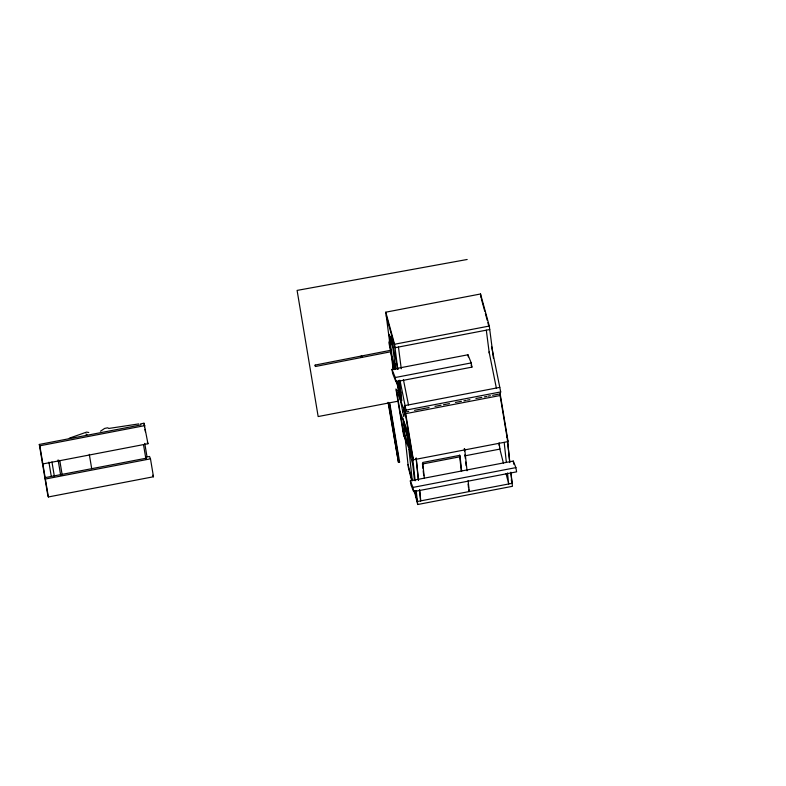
<?xml version="1.0" encoding="UTF-8"?>
<svg xmlns="http://www.w3.org/2000/svg" width="786" height="786" viewBox="0 0 786 786"><rect width="100%" height="100%" fill="white"/><g stroke="black" fill="none" stroke-linecap="round" stroke-linejoin="round"><path stroke-width="1.18" d="M315.166 365.126L315.255 365.726M390.976 351.725L315.451 366.492L315.373 365.824M389.787 347.157L392.008 340.623M402.835 412.119L405.055 405.576L499.788 387.37M399.976 380.316L405.969 410.135L403.749 416.678L396.557 380.837M499.591 395.201L500.702 391.929L491.574 346.479M360.735 356.422L361.491 355.95L362.13 356.51M100.451 431.239L104.676 428.399L107.692 427.81L108.802 428.449L138.768 423.909M69.306 438.185L86.558 432.113L88.789 432.487M361.707 357.266L360.99 357.217M390.701 350.291L315.176 365.058L315.451 366.492M393.059 368.536L385.798 312.189L480.531 293.984L489.295 326.043L493.48 358.445M480.875 297.481L480.531 293.984M385.798 312.189L394.562 344.248L489.295 326.043M489.747 329.511L395.014 347.717L386.24 315.658M391.978 369.381L467.955 354.781L471.217 362.916L471.924 367.131L395.947 381.731L392.686 373.596L391.978 369.381L395.25 377.516L395.947 381.731M42.326 462.59L42.866 463.937L147.964 443.736L143.985 423.232L140.586 423.88L140.999 424.902L39.3 444.444L47.848 495.622L48.378 496.958L153.476 476.758L150.48 458.828L149.536 456.47L146.137 457.118L146.55 458.14L44.851 477.682L45.392 479.028L150.48 458.828M39.3 444.444L39.84 445.79L144.929 425.59M395.25 377.516L471.217 362.916M398.915 390.003L396.517 390.465L404.171 436.544M398.482 401.106L318.163 416.551L297.098 290.407L467.179 259.478M405.969 410.135L500.702 391.929M406.234 411.923L408.691 411.451M414.546 410.321L429.077 407.531M435.002 406.372L441.064 405.222M443.432 404.751L449.464 403.611M455.467 402.432L461.451 401.312M463.848 400.85L466.245 400.388M467.493 400.113L469.9 399.652M475.923 398.492L481.838 397.392M484.235 396.93L486.632 396.468M487.959 396.173L490.366 395.712M492.635 395.319L498.678 394.15M395.918 388.942L405.694 413.662L500.427 395.456L508.09 441.575L413.357 459.781L403.572 435.022L396.115 390.121M405.566 430.62L403.267 431.062L409.752 447.46L406.598 428.468L400.113 412.07M507.373 440.032L508.09 441.575M398.453 462.276L399.602 462.05L389.876 403.817L388.726 404.033L398.453 462.276L388.038 402.314M422.858 463.927L460.154 456.745M464.968 455.821L499.867 449.101L499.208 442.99M410.331 480.845L513.258 461.058L515.901 467.621L516.608 471.846L413.672 491.633L411.039 485.07L410.331 480.845L412.974 487.408L413.672 491.633M412.974 487.408L515.901 467.621M414.202 490.631L417.71 504.514L512.443 486.308L510.939 472.327M85.91 433.99L87.03 434.619M471.109 365.097L471.924 367.131M398.905 460.331L399.602 462.05M147.326 442.164L147.964 443.736M152.848 475.186L153.476 476.758M500.427 395.456L499.827 393.933L507.491 440.052M481.297 298.601L484.736 311.197M485.365 313.476L487.241 320.354M487.87 322.633L488.804 326.072M395.427 369.047L392.116 356.932L389.217 334.394L392.823 347.599L395.574 368.958M392.607 365.068L393.874 369.675M396.999 381.112L401.381 397.156M396.508 381.141L401.833 400.624L399.209 380.267M506.606 435.297L507.196 437.615M511.244 479.843L512.128 483.311L417.386 501.517L414.753 491.103M499.621 448.108L503.423 463.151M506.046 473.555L508.68 483.97L507.501 472.985M468.869 489.845L469.291 491.535L468.102 480.551M403.415 421.768L412.788 458.818M408.032 464.497L412.129 480.698M411.569 480.217L408.356 467.493L403.09 418.771L412.463 455.821L415.146 480.767M489.098 351.941L496.349 388.038M403.415 379.658L408.494 404.918M397.804 369.489L391.084 336.064L388.874 342.598L394.14 368.811M396.095 369.194L394.896 363.27L393.992 365.962L394.7 369.518M398.473 381.043L400.85 392.882L399.936 395.574L397.077 381.357M513.258 461.058L513.789 464.231M467.955 354.781L468.299 356.883M389.384 403.287L398.512 457.953M143.985 423.232L144.595 426.857M144.997 429.274L145.4 431.701M144.762 443.373L146.962 456.548M143.514 444.66L145.911 459.034M89.309 454.347L91.707 468.721M59.756 460.4L62.153 474.773M58.105 459.879L60.709 475.451M51.955 461.922L54.352 476.296M48.909 462.148L51.306 476.522M39.84 445.79L48.378 496.958M405.694 413.662L413.357 459.781M405.095 412.139L412.758 458.258M486.308 330.169L489.265 353.111M398.453 347.058L401.253 368.762M394.562 344.248L397.814 369.42M509.682 461.343L507.51 440.582L509.77 462.581M510.831 472.347L512.02 483.331M504.199 442.459L506.312 462.001M498.923 443.255L499.189 445.731M464.673 448.806L467.051 470.785M464.28 448.639L464.565 451.154M464.939 454.74L465.351 458.484M465.734 462.06L466.147 465.803M468.102 484.038L468.515 487.782M461.667 471.148L459.957 455.31L422.681 462.473L424.391 478.31M459.564 455.133L461.274 470.971M422.416 463.514L422.947 468.387M423.202 470.824L423.733 475.697M416.216 458.13L418.525 480.108M419.645 489.865L420.765 500.869M416.108 458.15L418.349 480.148M419.537 489.884L420.589 500.898M416.207 490.533L417.71 504.514M414.458 480.295L412.778 464.732L408.916 449.474L412.277 480.6M415.617 491.063L416.266 497.057"/></g></svg>
